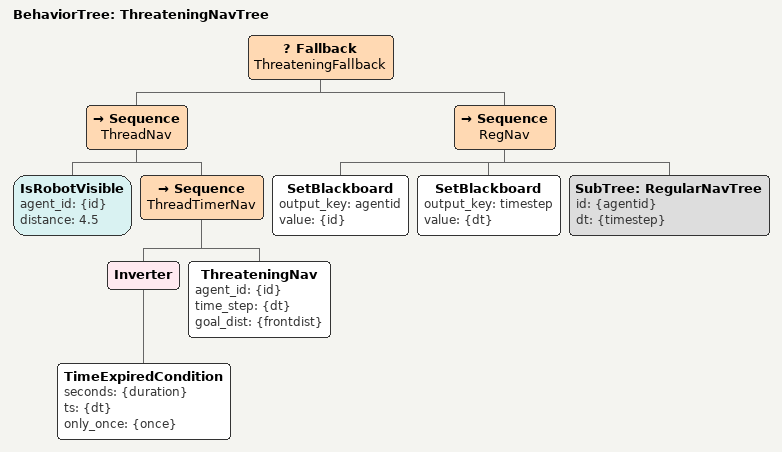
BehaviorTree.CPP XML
<?xml version='1.0' encoding='UTF-8'?>
<!-- https://github.com/robotics-upo/hunav_gazebo_wrapper/blob/v2.0/behavior_trees/BTThreateningNav.xml -->
<root main_tree_to_execute="ThreateningNavTree" BTCPP_format="4">

    <include path="BTRegularNav.xml" />

    <BehaviorTree ID="ThreateningNavTree">
        <Fallback name="ThreateningFallback">
            <Sequence name="ThreadNav"> <!--ReactiveSequence-->
                <IsRobotVisible agent_id="{id}" distance="4.5" />
                <Sequence name="ThreadTimerNav">
                    <Inverter>
                        <TimeExpiredCondition seconds="{duration}" ts="{dt}" only_once="{once}" />
                    </Inverter>
                    <ThreateningNav agent_id="{id}" time_step="{dt}" goal_dist="{frontdist}" />
                </Sequence>
            </Sequence>
            <Sequence name="RegNav">
                <SetBlackboard output_key="agentid" value="{id}" />
                <SetBlackboard output_key="timestep" value="{dt}" />
                <SubTree ID="RegularNavTree" id="{agentid}" dt="{timestep}" />
            </Sequence>
        </Fallback>
    </BehaviorTree>

</root>
